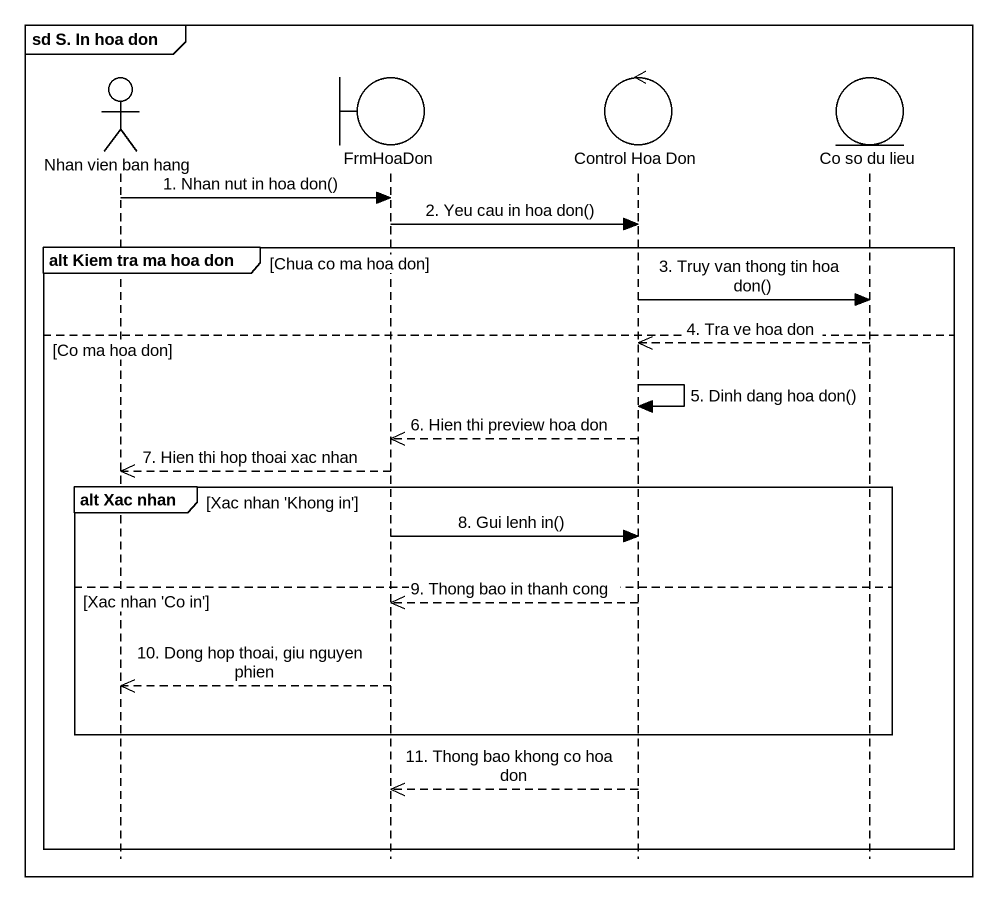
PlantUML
@startuml
mainframe sd S. In hoa don
hide footbox
actor "Nhan vien ban hang" as Nhan_vien_ban_hang
boundary FrmHoaDon
control "Control Hoa Don" as Control_Hoa_Don
entity "Co so du lieu" as Co_so_du_lieu

Nhan_vien_ban_hang -> FrmHoaDon : 1. Nhan nut in hoa don()
FrmHoaDon -> Control_Hoa_Don : 2. Yeu cau in hoa don()
group alt Kiem tra ma hoa don [Chua co ma hoa don]
  Control_Hoa_Don -> Co_so_du_lieu : 3. Truy van thong tin hoa don()
else Co ma hoa don
  Co_so_du_lieu -->> Control_Hoa_Don : 4. Tra ve hoa don
  Control_Hoa_Don -> Control_Hoa_Don : 5. Dinh dang hoa don()
  Control_Hoa_Don -->> FrmHoaDon : 6. Hien thi preview hoa don
  FrmHoaDon -->> Nhan_vien_ban_hang : 7. Hien thi hop thoai xac nhan
  group alt Xac nhan [Xac nhan 'Khong in']
    FrmHoaDon -> Control_Hoa_Don : 8. Gui lenh in()
  else Xac nhan 'Co in'
    Control_Hoa_Don -->> FrmHoaDon : 9. Thong bao in thanh cong
    FrmHoaDon -->> Nhan_vien_ban_hang : 10. Dong hop thoai, giu nguyen phien
  end
  Control_Hoa_Don -->> FrmHoaDon : 11. Thong bao khong co hoa don
end
@enduml
